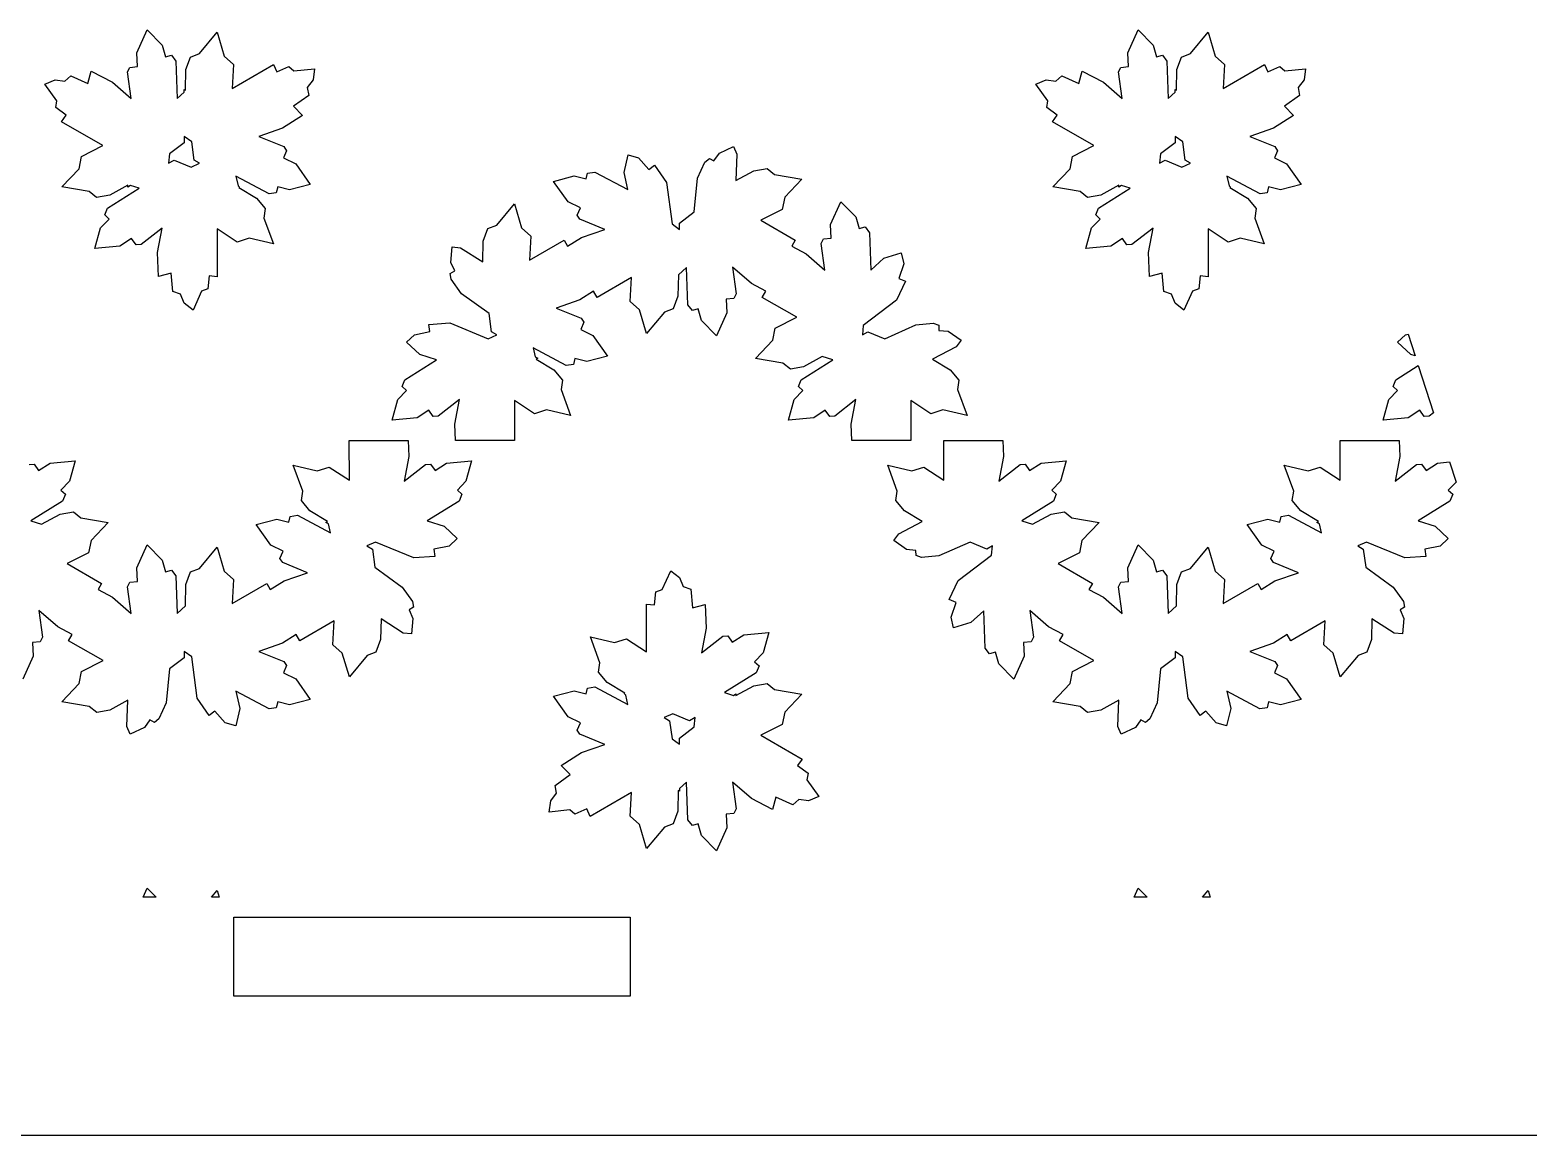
# Model space of a CAD drawing. Header units: metres. Extents: x 20 to 1108, y 20 to 251.
# Drawn here: x 231 to 306.6, y 20 to 75.8 of the extents above; entities that cross this region are included whole.
import ezdxf

# ---------------------------------------------------------------- set-up
doc = ezdxf.new("R2010")
doc.units = ezdxf.units.M

msp = doc.modelspace()

# ---------------------------------------------------------------- linework, layer by layer
for p, q in [((236.419, 74.6016), (236.947, 75.7568)), ((236.947, 75.7568), (237.701, 74.9893)), ((239.579, 74.5674), (240.475, 75.6406)), ((240.475, 75.6406), (240.832, 74.4375)), ((286.419, 74.6016), (286.947, 75.7568)), ((286.947, 75.7568), (287.701, 74.9893)), ((289.579, 74.5674), (290.475, 75.6406)), ((290.475, 75.6406), (290.832, 74.4375)), ((237.701, 74.9893), (237.874, 74.3936)), ((287.701, 74.9893), (287.874, 74.3936)), ((236.46, 73.9082), (236.419, 74.6016)), ((237.874, 74.3936), (238.165, 74.4805)), ((238.165, 74.4805), (238.393, 74.1885)), ((238.393, 74.1885), (238.461, 72.3008)), ((238.902, 73.7568), (239.133, 74.3916)), ((239.133, 74.3916), (239.579, 74.5674)), ((240.832, 74.4375), (241.304, 74.0156)), ((286.46, 73.9082), (286.419, 74.6016)), ((287.874, 74.3936), (288.165, 74.4805)), ((288.165, 74.4805), (288.393, 74.1885)), ((288.393, 74.1885), (288.461, 72.3008)), ((288.902, 73.7568), (289.133, 74.3916)), ((289.133, 74.3916), (289.579, 74.5674)), ((290.832, 74.4375), (291.304, 74.0156)), ((232.786, 73.1699), (233.094, 73.4395)), ((233.094, 73.4395), (233.948, 73.0498)), ((233.948, 73.0498), (234.119, 73.6797)), ((234.119, 73.6797), (235.189, 73.123)), ((235.957, 73.6455), (236.066, 73.8691)), ((236.143, 72.2988), (235.957, 73.6455)), ((236.066, 73.8691), (236.46, 73.9082)), ((238.876, 72.7148), (238.902, 73.7568)), ((241.238, 72.8076), (243.323, 74.0186)), ((241.304, 74.0156), (241.238, 72.8076)), ((243.323, 74.0186), (243.493, 73.6426)), ((243.493, 73.6426), (244.091, 73.915)), ((244.091, 73.915), (244.351, 73.6963)), ((244.351, 73.6963), (245.389, 73.8008)), ((245.389, 73.8008), (245.313, 73.2422)), ((282.786, 73.1699), (283.094, 73.4395)), ((283.094, 73.4395), (283.948, 73.0498)), ((283.948, 73.0498), (284.119, 73.6797)), ((284.119, 73.6797), (285.189, 73.123)), ((285.957, 73.6455), (286.066, 73.8691)), ((286.143, 72.2988), (285.957, 73.6455)), ((286.066, 73.8691), (286.46, 73.9082)), ((288.876, 72.7148), (288.902, 73.7568)), ((291.238, 72.8076), (293.323, 74.0186)), ((291.304, 74.0156), (291.238, 72.8076)), ((293.323, 74.0186), (293.493, 73.6426)), ((293.493, 73.6426), (294.091, 73.915)), ((294.091, 73.915), (294.351, 73.6963)), ((294.351, 73.6963), (295.389, 73.8008)), ((295.389, 73.8008), (295.313, 73.2422)), ((231.779, 73.0225), (232.303, 73.2363)), ((232.39, 72.1738), (231.779, 73.0225)), ((232.303, 73.2363), (232.786, 73.1699)), ((235.189, 73.123), (236.143, 72.2988)), ((238.461, 72.3008), (238.81, 72.6191)), ((238.81, 72.6191), (238.81, 72.7539)), ((238.81, 72.7539), (238.876, 72.7148)), ((245.313, 73.2422), (245.014, 72.8545)), ((245.014, 72.8545), (245.093, 72.4541)), ((281.779, 73.0225), (282.303, 73.2363)), ((282.39, 72.1738), (281.779, 73.0225)), ((282.303, 73.2363), (282.786, 73.1699)), ((285.189, 73.123), (286.143, 72.2988)), ((288.461, 72.3008), (288.81, 72.6191)), ((288.81, 72.6191), (288.81, 72.7539)), ((288.81, 72.7539), (288.876, 72.7148)), ((295.313, 73.2422), (295.014, 72.8545)), ((295.014, 72.8545), (295.093, 72.4541)), ((232.33, 71.8438), (232.39, 72.1738)), ((232.864, 71.46), (232.33, 71.8438)), ((245.093, 72.4541), (244.328, 71.9092)), ((244.328, 71.9092), (244.788, 71.4453)), ((282.33, 71.8438), (282.39, 72.1738)), ((282.864, 71.46), (282.33, 71.8438)), ((295.093, 72.4541), (294.328, 71.9092)), ((294.328, 71.9092), (294.788, 71.4453)), ((232.624, 71.125), (232.864, 71.46)), ((234.714, 69.9238), (232.624, 71.125)), ((244.788, 71.4453), (243.768, 70.7949)), ((282.624, 71.125), (282.864, 71.46)), ((284.714, 69.9238), (282.624, 71.125)), ((294.788, 71.4453), (293.768, 70.7949)), ((238.81, 70.3838), (238.809, 70.0645)), ((239.194, 70.1064), (238.81, 70.3838)), ((243.768, 70.7949), (242.579, 70.3857)), ((242.579, 70.3857), (243.837, 69.874)), ((288.81, 70.3838), (288.809, 70.0645)), ((289.194, 70.1064), (288.81, 70.3838)), ((293.768, 70.7949), (292.579, 70.3857)), ((292.579, 70.3857), (293.837, 69.874)), ((233.635, 69.376), (234.714, 69.9238)), ((238.809, 70.0645), (238.074, 69.5029)), ((239.314, 69.1924), (239.194, 70.1064)), ((243.979, 69.666), (243.818, 69.3047)), ((243.837, 69.874), (243.979, 69.666)), ((265.815, 69.5352), (266.528, 69.873)), ((266.528, 69.873), (266.7, 69.4834)), ((283.635, 69.376), (284.714, 69.9238)), ((288.809, 70.0645), (288.074, 69.5029)), ((289.314, 69.1924), (289.194, 70.1064)), ((293.979, 69.666), (293.818, 69.3047)), ((293.837, 69.874), (293.979, 69.666)), ((233.509, 68.7578), (233.635, 69.376)), ((238.074, 69.5029), (238.027, 69.0322)), ((238.027, 69.0322), (238.306, 69.1914)), ((238.306, 69.1914), (239.155, 68.8379)), ((239.155, 68.8379), (239.589, 69.0322)), ((239.589, 69.0322), (239.314, 69.1924)), ((243.818, 69.3047), (244.436, 68.9961)), ((244.436, 68.9961), (245.171, 67.96)), ((261.003, 68.5703), (261.208, 69.457)), ((261.208, 69.457), (261.741, 69.2969)), ((261.741, 69.2969), (262.258, 68.709)), ((262.258, 68.709), (262.548, 68.9326)), ((262.548, 68.9326), (263.151, 68.0557)), ((264.716, 68.2832), (265.084, 69.0938)), ((265.084, 69.0938), (265.31, 69.2764)), ((265.31, 69.2764), (265.542, 69.1553)), ((265.542, 69.1553), (265.815, 69.5352)), ((266.7, 69.4834), (266.643, 68.1553)), ((283.509, 68.7578), (283.635, 69.376)), ((288.074, 69.5029), (288.027, 69.0322)), ((288.027, 69.0322), (288.306, 69.1914)), ((288.306, 69.1914), (289.155, 68.8379)), ((289.155, 68.8379), (289.589, 69.0322)), ((289.589, 69.0322), (289.314, 69.1924)), ((293.818, 69.3047), (294.436, 68.9961)), ((294.436, 68.9961), (295.171, 67.96)), ((232.642, 67.8457), (233.509, 68.7578)), ((243.094, 67.4883), (241.423, 68.376)), ((241.423, 68.376), (241.528, 67.8994)), ((257.446, 68.1182), (258.489, 68.3896)), ((258.182, 67.082), (257.446, 68.1182)), ((258.489, 68.3896), (259.088, 68.2412)), ((259.088, 68.2412), (259.158, 68.5371)), ((259.158, 68.5371), (259.527, 68.5898)), ((259.527, 68.5898), (261.195, 67.7031)), ((261.195, 67.7031), (261.003, 68.5703)), ((263.151, 68.0557), (263.424, 65.9727)), ((264.543, 66.5762), (264.716, 68.2832)), ((266.643, 68.1553), (267.556, 68.6523)), ((267.556, 68.6523), (268.222, 68.7705)), ((268.222, 68.7705), (268.599, 68.4697)), ((268.599, 68.4697), (269.976, 68.2334)), ((269.976, 68.2334), (269.109, 67.3203)), ((282.642, 67.8457), (283.509, 68.7578)), ((293.094, 67.4883), (291.423, 68.376)), ((291.423, 68.376), (291.528, 67.8994)), ((234.019, 67.6104), (232.642, 67.8457)), ((234.395, 67.3096), (234.019, 67.6104)), ((235.062, 67.4268), (234.395, 67.3096)), ((234.941, 66.7715), (236.543, 67.7725)), ((235.975, 67.9229), (235.062, 67.4268)), ((235.971, 67.8291), (235.975, 67.9229)), ((236.097, 67.9131), (235.971, 67.8291)), ((236.543, 67.7725), (236.097, 67.9131)), ((241.528, 67.8994), (241.604, 67.8223)), ((241.604, 67.8223), (241.576, 67.8076)), ((241.576, 67.8076), (242.463, 67.2676)), ((243.459, 67.543), (243.094, 67.4883)), ((243.529, 67.8379), (243.459, 67.543)), ((244.129, 67.6895), (243.529, 67.8379)), ((245.171, 67.96), (244.129, 67.6895)), ((269.109, 67.3203), (268.981, 66.7031)), ((284.019, 67.6104), (282.642, 67.8457)), ((284.395, 67.3096), (284.019, 67.6104)), ((285.062, 67.4268), (284.395, 67.3096)), ((284.941, 66.7715), (286.543, 67.7725)), ((285.975, 67.9229), (285.062, 67.4268)), ((285.971, 67.8291), (285.975, 67.9229)), ((286.097, 67.9131), (285.971, 67.8291)), ((286.543, 67.7725), (286.097, 67.9131)), ((291.528, 67.8994), (291.604, 67.8223)), ((291.604, 67.8223), (291.576, 67.8076)), ((291.576, 67.8076), (292.463, 67.2676)), ((293.459, 67.543), (293.094, 67.4883)), ((293.529, 67.8379), (293.459, 67.543)), ((294.129, 67.6895), (293.529, 67.8379)), ((295.171, 67.96), (294.129, 67.6895)), ((234.803, 66.4248), (234.941, 66.7715)), ((242.463, 67.2676), (242.896, 66.748)), ((242.896, 66.748), (242.826, 66.2686)), ((254.578, 65.9072), (255.474, 66.9805)), ((255.474, 66.9805), (255.832, 65.7783)), ((258.8, 66.7754), (258.182, 67.082)), ((258.638, 66.4131), (258.8, 66.7754)), ((263.809, 66.0146), (264.543, 66.5762)), ((268.981, 66.7031), (267.902, 66.1553)), ((271.418, 65.9404), (271.947, 67.0928)), ((271.947, 67.0928), (272.701, 66.3281)), ((284.803, 66.4248), (284.941, 66.7715)), ((292.463, 67.2676), (292.896, 66.748)), ((292.896, 66.748), (292.826, 66.2686)), ((234.308, 64.7344), (234.593, 65.7686)), ((234.593, 65.7686), (235.024, 66.2178)), ((235.024, 66.2178), (234.803, 66.4248)), ((237.704, 65.7646), (236.633, 64.9307)), ((237.466, 64.5293), (237.704, 65.7646)), ((242.826, 66.2686), (243.31, 64.959)), ((254.132, 65.7314), (254.578, 65.9072)), ((255.832, 65.7783), (256.303, 65.3564)), ((258.78, 66.2051), (258.638, 66.4131)), ((260.036, 65.6943), (258.78, 66.2051)), ((263.424, 65.9727), (263.809, 65.6943)), ((263.809, 65.6943), (263.809, 66.0146)), ((267.902, 66.1553), (269.645, 65.1543)), ((271.459, 65.248), (271.418, 65.9404)), ((272.701, 66.3281), (272.874, 65.7334)), ((272.874, 65.7334), (273.165, 65.8203)), ((273.165, 65.8203), (273.394, 65.5273)), ((284.308, 64.7344), (284.593, 65.7686)), ((284.593, 65.7686), (285.024, 66.2178)), ((285.024, 66.2178), (284.803, 66.4248)), ((287.704, 65.7646), (286.633, 64.9307)), ((287.466, 64.5293), (287.704, 65.7646)), ((292.826, 66.2686), (293.31, 64.959)), ((236.15, 65.2354), (235.571, 64.8535)), ((236.38, 64.9131), (236.15, 65.2354)), ((241.486, 65.0566), (240.474, 65.7158)), ((240.474, 65.7158), (240.48, 63.3047)), ((242.091, 65.2529), (241.486, 65.0566)), ((243.31, 64.959), (242.091, 65.2529)), ((253.875, 64.0566), (253.902, 65.0967)), ((253.902, 65.0967), (254.132, 65.7314)), ((256.303, 65.3564), (256.237, 64.1475)), ((256.237, 64.1475), (257.976, 65.1562)), ((257.976, 65.1562), (258.156, 64.8428)), ((258.156, 64.8428), (258.85, 65.2842)), ((258.85, 65.2842), (260.036, 65.6943)), ((269.645, 65.1543), (269.463, 64.8398)), ((270.957, 64.9854), (271.068, 65.21)), ((271.068, 65.21), (271.459, 65.248)), ((273.394, 65.5273), (273.461, 63.6406)), ((286.15, 65.2354), (285.571, 64.8535)), ((286.38, 64.9131), (286.15, 65.2354)), ((291.486, 65.0566), (290.474, 65.7158)), ((290.474, 65.7158), (290.48, 63.3047)), ((292.091, 65.2529), (291.486, 65.0566)), ((293.31, 64.959), (292.091, 65.2529)), ((235.571, 64.8535), (234.308, 64.7344)), ((236.633, 64.9307), (236.38, 64.9131)), ((237.52, 63.3232), (237.466, 64.5293)), ((252.267, 64.0293), (252.332, 64.8154)), ((252.332, 64.8154), (252.751, 64.7705)), ((252.751, 64.7705), (253.875, 64.0566)), ((269.463, 64.8398), (270.19, 64.4629)), ((270.19, 64.4629), (271.142, 63.6387)), ((271.142, 63.6387), (270.957, 64.9854)), ((274.117, 64.2412), (274.985, 64.5068)), ((274.985, 64.5068), (275.114, 63.9639)), ((285.571, 64.8535), (284.308, 64.7344)), ((286.633, 64.9307), (286.38, 64.9131)), ((287.52, 63.3232), (287.466, 64.5293)), ((252.238, 63.4619), (252.459, 63.6035)), ((252.459, 63.6035), (252.267, 64.0293)), ((264.156, 63.7783), (263.744, 63.4004)), ((264.225, 61.8906), (264.156, 63.7783)), ((267.427, 62.958), (266.477, 63.7812)), ((266.477, 63.7812), (266.661, 62.4355)), ((273.461, 63.6406), (274.117, 64.2412)), ((275.114, 63.9639), (274.863, 63.2217)), ((238.152, 63.4902), (237.52, 63.3232)), ((238.238, 62.5547), (238.152, 63.4902)), ((240.07, 63.3477), (240.003, 62.6914)), ((240.48, 63.3047), (240.07, 63.3477)), ((252.281, 63.1807), (252.238, 63.4619)), ((252.803, 62.4502), (252.281, 63.1807)), ((261.379, 63.2725), (259.641, 62.2637)), ((261.314, 62.0625), (261.379, 63.2725)), ((263.744, 63.4004), (263.718, 62.3223)), ((268.154, 62.5781), (267.427, 62.958)), ((275.203, 63.082), (274.747, 62.125)), ((274.863, 63.2217), (275.203, 63.082)), ((288.152, 63.4902), (287.52, 63.3232)), ((288.238, 62.5547), (288.152, 63.4902)), ((290.07, 63.3477), (290.003, 62.6914)), ((290.48, 63.3047), (290.07, 63.3477)), ((238.627, 62.4229), (238.238, 62.5547)), ((238.812, 61.9717), (238.627, 62.4229)), ((239.686, 62.5791), (239.257, 61.625)), ((240.003, 62.6914), (239.686, 62.5791)), ((254.192, 61.4463), (252.803, 62.4502)), ((258.77, 62.1348), (257.578, 61.7256)), ((259.46, 62.5771), (258.77, 62.1348)), ((259.641, 62.2637), (259.46, 62.5771)), ((261.784, 61.6396), (261.314, 62.0625)), ((263.718, 62.3223), (263.485, 61.6875)), ((266.552, 62.21), (266.157, 62.1709)), ((266.157, 62.1709), (266.199, 61.4785)), ((266.661, 62.4355), (266.552, 62.21)), ((267.974, 62.2656), (268.154, 62.5781)), ((269.716, 61.2646), (267.974, 62.2656)), ((274.747, 62.125), (273.074, 60.8418)), ((288.627, 62.4229), (288.238, 62.5547)), ((288.812, 61.9717), (288.627, 62.4229)), ((289.686, 62.5791), (289.257, 61.625)), ((290.003, 62.6914), (289.686, 62.5791)), ((239.257, 61.625), (238.812, 61.9717)), ((254.313, 60.5322), (254.192, 61.4463)), ((257.578, 61.7256), (258.837, 61.2139)), ((262.143, 60.4385), (261.784, 61.6396)), ((263.038, 61.5117), (262.143, 60.4385)), ((263.485, 61.6875), (263.038, 61.5117)), ((264.451, 61.5986), (264.225, 61.8906)), ((264.743, 61.6846), (264.451, 61.5986)), ((264.916, 61.0908), (264.743, 61.6846)), ((266.199, 61.4785), (265.67, 60.3252)), ((268.637, 60.7158), (269.716, 61.2646)), ((289.257, 61.625), (288.812, 61.9717)), ((250.437, 60.3809), (251.203, 60.5361)), ((251.155, 60.8984), (252.217, 60.9824)), ((251.203, 60.5361), (251.155, 60.8984)), ((252.217, 60.9824), (254.154, 60.1777)), ((254.588, 60.3721), (254.313, 60.5322)), ((258.979, 61.0059), (258.817, 60.6445)), ((258.817, 60.6445), (259.435, 60.3369)), ((258.837, 61.2139), (258.979, 61.0059)), ((265.67, 60.3252), (264.916, 61.0908)), ((268.508, 60.0986), (268.637, 60.7158)), ((273.074, 60.8418), (273.028, 60.3701)), ((273.028, 60.3701), (273.305, 60.5312)), ((273.305, 60.5312), (274.155, 60.1777)), ((274.155, 60.1777), (275.731, 60.8809)), ((275.731, 60.8809), (276.609, 60.9648)), ((276.609, 60.9648), (276.879, 60.8623)), ((276.879, 60.8623), (276.892, 60.6006)), ((276.892, 60.6006), (277.36, 60.5547)), ((277.36, 60.5547), (278.006, 60.1045)), ((250.03, 60), (250.437, 60.3809)), ((250.695, 59.3799), (250.03, 60)), ((254.154, 60.1777), (254.588, 60.3721)), ((258.091, 58.8281), (256.423, 59.7158)), ((256.423, 59.7158), (256.524, 59.2568)), ((259.435, 60.3369), (260.17, 59.2998)), ((267.642, 59.1865), (268.508, 60.0986)), ((277.755, 59.7617), (276.575, 59.1475)), ((278.006, 60.1045), (277.755, 59.7617)), ((300.03, 60), (300.437, 60.3809)), ((300.695, 59.3799), (300.03, 60)), ((300.437, 60.3809), (300.563, 60.4062)), ((300.563, 60.4062), (300.919, 59.3086)), ((249.941, 58.1113), (251.542, 59.1113)), ((251.542, 59.1113), (250.695, 59.3799)), ((256.524, 59.2568), (256.655, 59.1904)), ((256.655, 59.1904), (256.574, 59.1475)), ((256.574, 59.1475), (257.463, 58.6074)), ((258.529, 59.1768), (258.458, 58.8818)), ((259.127, 59.0293), (258.529, 59.1768)), ((260.17, 59.2998), (259.127, 59.0293)), ((269.02, 58.9492), (267.642, 59.1865)), ((269.941, 58.1113), (271.543, 59.1104)), ((271.006, 59.2803), (270.063, 58.7666)), ((271.543, 59.1104), (271.006, 59.2803)), ((276.575, 59.1475), (277.463, 58.6074)), ((300.919, 59.3086), (300.695, 59.3799)), ((257.463, 58.6074), (257.896, 58.0879)), ((258.458, 58.8818), (258.091, 58.8281)), ((269.397, 58.6494), (269.02, 58.9492)), ((270.063, 58.7666), (269.397, 58.6494)), ((277.463, 58.6074), (277.896, 58.0879)), ((299.941, 58.1113), (301.077, 58.8213)), ((301.077, 58.8213), (301.851, 56.4414)), ((249.593, 57.1084), (250.024, 57.5576)), ((249.804, 57.7646), (249.941, 58.1113)), ((250.024, 57.5576), (249.804, 57.7646)), ((257.896, 58.0879), (257.825, 57.6084)), ((257.825, 57.6084), (258.31, 56.2998)), ((269.593, 57.1084), (270.024, 57.5576)), ((269.803, 57.7646), (269.941, 58.1113)), ((270.024, 57.5576), (269.803, 57.7646)), ((277.896, 58.0879), (277.826, 57.6084)), ((277.826, 57.6084), (278.31, 56.2998)), ((299.593, 57.1084), (300.024, 57.5576)), ((299.804, 57.7646), (299.941, 58.1113)), ((300.024, 57.5576), (299.804, 57.7646)), ((249.308, 56.0742), (249.593, 57.1084)), ((252.703, 57.1045), (251.632, 56.2705)), ((252.465, 55.8691), (252.703, 57.1045)), ((256.487, 56.3965), (255.473, 57.0557)), ((255.473, 57.0557), (255.478, 55.0479)), ((269.307, 56.0742), (269.593, 57.1084)), ((272.704, 57.1055), (271.633, 56.2705)), ((272.466, 55.8691), (272.704, 57.1055)), ((276.487, 56.3965), (275.474, 57.0557)), ((275.474, 57.0557), (275.479, 55.0479)), ((299.308, 56.0742), (299.593, 57.1084)), ((250.571, 56.1934), (249.308, 56.0742)), ((251.151, 56.5742), (250.571, 56.1934)), ((251.38, 56.2529), (251.151, 56.5742)), ((251.632, 56.2705), (251.38, 56.2529)), ((257.091, 56.5918), (256.487, 56.3965)), ((258.31, 56.2998), (257.091, 56.5918)), ((270.572, 56.1934), (269.307, 56.0742)), ((271.15, 56.5752), (270.572, 56.1934)), ((271.381, 56.2529), (271.15, 56.5752)), ((271.633, 56.2705), (271.381, 56.2529)), ((277.092, 56.5918), (276.487, 56.3965)), ((278.31, 56.2998), (277.092, 56.5918)), ((300.571, 56.1934), (299.308, 56.0742)), ((301.15, 56.5742), (300.571, 56.1934)), ((301.38, 56.2529), (301.15, 56.5742)), ((301.632, 56.2705), (301.38, 56.2529)), ((301.851, 56.4414), (301.632, 56.2705)), ((252.502, 55.0479), (252.465, 55.8691)), ((272.502, 55.0479), (272.466, 55.8691)), ((247.145, 53.041), (247.14, 55.0498)), ((247.14, 55.0498), (250.115, 55.0498)), ((250.115, 55.0498), (250.153, 54.2275)), ((255.478, 55.0479), (252.502, 55.0479)), ((275.479, 55.0479), (272.502, 55.0479)), ((277.144, 53.041), (277.139, 55.0498)), ((277.139, 55.0498), (280.115, 55.0498)), ((280.115, 55.0498), (280.152, 54.2275)), ((297.145, 53.041), (297.14, 55.0498)), ((297.14, 55.0498), (300.115, 55.0498)), ((300.115, 55.0498), (300.153, 54.2275)), ((230.985, 53.8262), (231.237, 53.8447)), ((231.237, 53.8447), (231.468, 53.5225)), ((231.468, 53.5225), (232.045, 53.9043)), ((232.045, 53.9043), (233.311, 54.0234)), ((233.311, 54.0234), (233.025, 52.9883)), ((244.792, 52.4893), (244.308, 53.7979)), ((244.308, 53.7979), (245.527, 53.5049)), ((245.527, 53.5049), (246.131, 53.7002)), ((246.131, 53.7002), (247.145, 53.041)), ((250.153, 54.2275), (249.914, 52.9922)), ((249.914, 52.9922), (250.986, 53.8262)), ((250.986, 53.8262), (251.238, 53.8447)), ((251.238, 53.8447), (251.467, 53.5225)), ((251.467, 53.5225), (252.046, 53.9043)), ((252.046, 53.9043), (253.31, 54.0234)), ((253.31, 54.0234), (253.025, 52.9883)), ((274.791, 52.4893), (274.308, 53.7979)), ((274.308, 53.7979), (275.526, 53.5049)), ((275.526, 53.5049), (276.131, 53.7002)), ((276.131, 53.7002), (277.144, 53.041)), ((280.152, 54.2275), (279.913, 52.9922)), ((279.913, 52.9922), (280.985, 53.8262)), ((280.985, 53.8262), (281.237, 53.8447)), ((281.237, 53.8447), (281.468, 53.5225)), ((281.468, 53.5225), (282.045, 53.9043)), ((282.045, 53.9043), (283.311, 54.0234)), ((283.311, 54.0234), (283.025, 52.9883)), ((294.792, 52.4893), (294.308, 53.7979)), ((294.308, 53.7979), (295.527, 53.5049)), ((295.527, 53.5049), (296.131, 53.7002)), ((296.131, 53.7002), (297.145, 53.041)), ((300.153, 54.2275), (299.914, 52.9922)), ((299.914, 52.9922), (300.986, 53.8262)), ((300.986, 53.8262), (301.238, 53.8447)), ((301.238, 53.8447), (301.468, 53.5225)), ((301.468, 53.5225), (302.046, 53.9043)), ((302.046, 53.9043), (302.656, 53.9619)), ((302.656, 53.9619), (302.986, 52.9482)), ((233.025, 52.9883), (232.594, 52.5391)), ((253.025, 52.9883), (252.594, 52.5391)), ((283.025, 52.9883), (282.594, 52.5391)), ((302.986, 52.9482), (302.594, 52.5391)), ((232.594, 52.5391), (232.815, 52.333)), ((232.815, 52.333), (232.677, 51.9863)), ((244.722, 52.0088), (244.792, 52.4893)), ((252.594, 52.5391), (252.814, 52.333)), ((252.814, 52.333), (252.677, 51.9863)), ((274.722, 52.0088), (274.791, 52.4893)), ((282.594, 52.5391), (282.815, 52.333)), ((282.815, 52.333), (282.677, 51.9863)), ((294.722, 52.0088), (294.792, 52.4893)), ((302.594, 52.5391), (302.814, 52.333)), ((302.814, 52.333), (302.677, 51.9863)), ((232.677, 51.9863), (231.074, 50.9863)), ((232.555, 51.3311), (233.221, 51.4482)), ((233.221, 51.4482), (233.598, 51.1475)), ((245.154, 51.4902), (244.722, 52.0088)), ((246.043, 50.9492), (245.154, 51.4902)), ((252.677, 51.9863), (251.075, 50.9863)), ((275.154, 51.4902), (274.722, 52.0088)), ((276.042, 50.9502), (275.154, 51.4902)), ((282.677, 51.9863), (281.074, 50.9863)), ((282.555, 51.3311), (283.221, 51.4482)), ((283.221, 51.4482), (283.598, 51.1475)), ((295.154, 51.4902), (294.722, 52.0088)), ((296.043, 50.9492), (295.154, 51.4902)), ((302.677, 51.9863), (301.075, 50.9863)), ((231.074, 50.9863), (231.612, 50.8164)), ((231.612, 50.8164), (232.555, 51.3311)), ((233.598, 51.1475), (234.976, 50.9111)), ((234.976, 50.9111), (234.11, 49.999)), ((242.447, 50.7979), (243.49, 51.0684)), ((243.183, 49.7607), (242.447, 50.7979)), ((243.49, 51.0684), (244.089, 50.9199)), ((244.089, 50.9199), (244.159, 51.2158)), ((244.159, 51.2158), (244.527, 51.2695)), ((244.527, 51.2695), (246.195, 50.3818)), ((245.962, 50.9062), (246.043, 50.9492)), ((246.094, 50.8398), (245.962, 50.9062)), ((246.195, 50.3818), (246.094, 50.8398)), ((251.075, 50.9863), (251.923, 50.7178)), ((251.923, 50.7178), (252.587, 50.0977)), ((274.863, 50.3359), (276.042, 50.9502)), ((281.074, 50.9863), (281.612, 50.8164)), ((281.612, 50.8164), (282.555, 51.3311)), ((283.598, 51.1475), (284.976, 50.9111)), ((284.976, 50.9111), (284.11, 49.999)), ((292.447, 50.7979), (293.49, 51.0684)), ((293.183, 49.7607), (292.447, 50.7979)), ((293.49, 51.0684), (294.089, 50.9199)), ((294.089, 50.9199), (294.159, 51.2158)), ((294.159, 51.2158), (294.527, 51.2695)), ((294.527, 51.2695), (296.195, 50.3818)), ((295.962, 50.9062), (296.043, 50.9492)), ((296.094, 50.8398), (295.962, 50.9062)), ((296.195, 50.3818), (296.094, 50.8398)), ((301.075, 50.9863), (301.923, 50.7178)), ((301.923, 50.7178), (302.587, 50.0977)), ((234.11, 49.999), (233.981, 49.3818)), ((248.463, 49.9189), (248.029, 49.7256)), ((250.401, 49.1152), (248.463, 49.9189)), ((252.587, 50.0977), (252.181, 49.7168)), ((274.612, 49.9932), (274.863, 50.3359)), ((275.258, 49.543), (274.612, 49.9932)), ((278.462, 49.9189), (276.887, 49.2168)), ((279.313, 49.5664), (278.462, 49.9189)), ((284.11, 49.999), (283.981, 49.3818)), ((298.463, 49.9189), (298.029, 49.7256)), ((300.4, 49.1152), (298.463, 49.9189)), ((302.587, 50.0977), (302.181, 49.7168)), ((233.981, 49.3818), (232.902, 48.833)), ((236.418, 48.6182), (236.947, 49.7725)), ((236.947, 49.7725), (237.701, 49.0068)), ((239.579, 48.5859), (240.475, 49.6592)), ((240.475, 49.6592), (240.833, 48.458)), ((243.801, 49.4531), (243.183, 49.7607)), ((243.639, 49.0918), (243.801, 49.4531)), ((248.029, 49.7256), (248.305, 49.5654)), ((248.305, 49.5654), (248.426, 48.6504)), ((251.462, 49.1982), (250.401, 49.1152)), ((252.181, 49.7168), (251.414, 49.5615)), ((251.414, 49.5615), (251.462, 49.1982)), ((275.726, 49.4971), (275.258, 49.543)), ((275.738, 49.2354), (275.726, 49.4971)), ((276.009, 49.1328), (275.738, 49.2354)), ((276.887, 49.2168), (276.009, 49.1328)), ((277.87, 47.9727), (279.543, 49.2559)), ((279.59, 49.7275), (279.313, 49.5664)), ((279.543, 49.2559), (279.59, 49.7275)), ((283.981, 49.3818), (282.902, 48.833)), ((286.418, 48.6182), (286.947, 49.7725)), ((286.947, 49.7725), (287.701, 49.0068)), ((289.579, 48.5859), (290.475, 49.6592)), ((290.475, 49.6592), (290.833, 48.458)), ((293.801, 49.4531), (293.183, 49.7607)), ((293.639, 49.0918), (293.801, 49.4531)), ((298.029, 49.7256), (298.305, 49.5654)), ((298.305, 49.5654), (298.426, 48.6504)), ((301.462, 49.1982), (300.4, 49.1152)), ((302.181, 49.7168), (301.414, 49.5615)), ((301.414, 49.5615), (301.462, 49.1982)), ((232.902, 48.833), (234.644, 47.832)), ((236.46, 47.9268), (236.418, 48.6182)), ((237.701, 49.0068), (237.874, 48.4131)), ((237.874, 48.4131), (238.166, 48.499)), ((238.166, 48.499), (238.393, 48.207)), ((238.9, 47.7744), (239.133, 48.4092)), ((239.133, 48.4092), (239.579, 48.5859)), ((240.833, 48.458), (241.304, 48.0352)), ((243.78, 48.8838), (243.639, 49.0918)), ((245.039, 48.3721), (243.78, 48.8838)), ((248.426, 48.6504), (249.815, 47.6475)), ((262.932, 47.5186), (263.361, 48.4717)), ((263.361, 48.4717), (263.806, 48.126)), ((282.902, 48.833), (284.644, 47.832)), ((286.46, 47.9268), (286.418, 48.6182)), ((287.701, 49.0068), (287.874, 48.4131)), ((287.874, 48.4131), (288.166, 48.499)), ((288.166, 48.499), (288.393, 48.207)), ((288.9, 47.7744), (289.133, 48.4092)), ((289.133, 48.4092), (289.579, 48.5859)), ((290.833, 48.458), (291.304, 48.0352)), ((293.78, 48.8838), (293.639, 49.0918)), ((295.039, 48.3721), (293.78, 48.8838)), ((298.426, 48.6504), (299.815, 47.6475)), ((234.644, 47.832), (234.464, 47.5195)), ((235.956, 47.6621), (236.066, 47.8877)), ((236.141, 46.3164), (235.956, 47.6621)), ((236.066, 47.8877), (236.46, 47.9268)), ((238.393, 48.207), (238.461, 46.3193)), ((238.873, 46.6973), (238.9, 47.7744)), ((241.304, 48.0352), (241.238, 46.8252)), ((241.238, 46.8252), (242.977, 47.834)), ((242.977, 47.834), (243.157, 47.5195)), ((243.157, 47.5195), (243.848, 47.9629)), ((243.848, 47.9629), (245.039, 48.3721)), ((249.815, 47.6475), (250.336, 46.916)), ((263.806, 48.126), (263.99, 47.6738)), ((263.99, 47.6738), (264.379, 47.543)), ((277.414, 47.0156), (277.87, 47.9727)), ((284.644, 47.832), (284.464, 47.5195)), ((285.956, 47.6621), (286.066, 47.8877)), ((286.141, 46.3164), (285.956, 47.6621)), ((286.066, 47.8877), (286.46, 47.9268)), ((288.393, 48.207), (288.461, 46.3193)), ((288.873, 46.6973), (288.9, 47.7744)), ((291.304, 48.0352), (291.238, 46.8252)), ((291.238, 46.8252), (292.977, 47.834)), ((292.977, 47.834), (293.157, 47.5195)), ((293.157, 47.5195), (293.848, 47.9629)), ((293.848, 47.9629), (295.039, 48.3721)), ((299.815, 47.6475), (300.336, 46.916)), ((234.464, 47.5195), (235.191, 47.1396)), ((235.191, 47.1396), (236.141, 46.3164)), ((250.336, 46.916), (250.38, 46.6357)), ((262.548, 46.749), (262.614, 47.4053)), ((262.614, 47.4053), (262.932, 47.5186)), ((264.379, 47.543), (264.466, 46.6074)), ((277.754, 46.876), (277.414, 47.0156)), ((277.503, 46.1328), (277.754, 46.876)), ((284.464, 47.5195), (285.191, 47.1396)), ((285.191, 47.1396), (286.141, 46.3164)), ((300.336, 46.916), (300.38, 46.6357)), ((232.428, 45.6338), (231.476, 46.459)), ((231.476, 46.459), (231.66, 45.1123)), ((238.461, 46.3193), (238.873, 46.6973)), ((250.38, 46.6357), (250.158, 46.4941)), ((250.158, 46.4941), (250.351, 46.0684)), ((262.144, 44.3809), (262.138, 46.793)), ((262.138, 46.793), (262.548, 46.749)), ((264.466, 46.6074), (265.098, 46.7734)), ((265.098, 46.7734), (265.152, 45.5674)), ((277.633, 45.5908), (277.503, 46.1328)), ((279.156, 46.4561), (278.5, 45.8564)), ((279.224, 44.5693), (279.156, 46.4561)), ((282.428, 45.6338), (281.476, 46.459)), ((281.476, 46.459), (281.66, 45.1123)), ((288.461, 46.3193), (288.873, 46.6973)), ((300.38, 46.6357), (300.158, 46.4941)), ((300.158, 46.4941), (300.351, 46.0684)), ((233.154, 45.2568), (232.428, 45.6338)), ((246.381, 45.9502), (244.642, 44.9414)), ((246.315, 44.7412), (246.381, 45.9502)), ((248.742, 46.041), (248.716, 45.001)), ((249.866, 45.3262), (248.742, 46.041)), ((250.351, 46.0684), (250.285, 45.2822)), ((265.152, 45.5674), (264.913, 44.332)), ((267.046, 45.2432), (268.31, 45.3633)), ((268.31, 45.3633), (268.025, 44.3281)), ((278.5, 45.8564), (277.633, 45.5908)), ((283.154, 45.2568), (282.428, 45.6338)), ((296.381, 45.9502), (294.642, 44.9414)), ((296.315, 44.7412), (296.381, 45.9502)), ((298.742, 46.041), (298.716, 45.001)), ((299.866, 45.3262), (298.742, 46.041)), ((300.351, 46.0684), (300.285, 45.2822)), ((231.55, 44.8877), (231.158, 44.8486)), ((231.158, 44.8486), (231.199, 44.1572)), ((231.66, 45.1123), (231.55, 44.8877)), ((232.973, 44.9424), (233.154, 45.2568)), ((234.716, 43.9414), (232.973, 44.9424)), ((243.768, 44.8135), (242.581, 44.4023)), ((244.461, 45.2549), (243.768, 44.8135)), ((244.642, 44.9414), (244.461, 45.2549)), ((246.785, 44.3184), (246.315, 44.7412)), ((248.716, 45.001), (248.486, 44.3662)), ((250.285, 45.2822), (249.866, 45.3262)), ((259.791, 43.8291), (259.308, 45.1377)), ((259.308, 45.1377), (260.527, 44.8447)), ((260.527, 44.8447), (261.132, 45.04)), ((261.132, 45.04), (262.144, 44.3809)), ((264.913, 44.332), (265.985, 45.166)), ((265.985, 45.166), (266.238, 45.1836)), ((266.238, 45.1836), (266.468, 44.8623)), ((266.468, 44.8623), (267.046, 45.2432)), ((281.55, 44.8877), (281.158, 44.8486)), ((281.158, 44.8486), (281.199, 44.1572)), ((281.66, 45.1123), (281.55, 44.8877)), ((282.973, 44.9424), (283.154, 45.2568)), ((284.716, 43.9414), (282.973, 44.9424)), ((293.768, 44.8135), (292.581, 44.4023)), ((294.461, 45.2549), (293.768, 44.8135)), ((294.642, 44.9414), (294.461, 45.2549)), ((296.785, 44.3184), (296.315, 44.7412)), ((298.716, 45.001), (298.486, 44.3662)), ((300.285, 45.2822), (299.866, 45.3262)), ((231.199, 44.1572), (230.67, 43.0039)), ((233.637, 43.3936), (234.716, 43.9414)), ((238.809, 44.083), (238.074, 43.5215)), ((239.194, 44.125), (238.809, 44.4023)), ((238.809, 44.4023), (238.809, 44.083)), ((239.467, 42.041), (239.194, 44.125)), ((242.581, 44.4023), (243.837, 43.8926)), ((243.837, 43.8926), (243.98, 43.6836)), ((247.144, 43.1172), (246.785, 44.3184)), ((248.039, 44.1895), (247.144, 43.1172)), ((248.486, 44.3662), (248.039, 44.1895)), ((268.025, 44.3281), (267.594, 43.8789)), ((267.594, 43.8789), (267.815, 43.6729)), ((279.452, 44.2773), (279.224, 44.5693)), ((279.743, 44.3633), (279.452, 44.2773)), ((279.916, 43.7695), (279.743, 44.3633)), ((281.199, 44.1572), (280.67, 43.0039)), ((283.637, 43.3936), (284.716, 43.9414)), ((288.809, 44.083), (288.074, 43.5215)), ((289.194, 44.125), (288.809, 44.4023)), ((288.809, 44.4023), (288.809, 44.083)), ((289.467, 42.041), (289.194, 44.125)), ((292.581, 44.4023), (293.837, 43.8926)), ((293.837, 43.8926), (293.979, 43.6836)), ((297.144, 43.1172), (296.785, 44.3184)), ((298.039, 44.1895), (297.144, 43.1172)), ((298.486, 44.3662), (298.039, 44.1895)), ((233.509, 42.7764), (233.637, 43.3936)), ((238.074, 43.5215), (237.902, 41.8145)), ((243.98, 43.6836), (243.818, 43.3223)), ((243.818, 43.3223), (244.436, 43.0146)), ((259.722, 43.3486), (259.791, 43.8291)), ((260.154, 42.8301), (259.722, 43.3486)), ((267.677, 43.3262), (266.074, 42.3252)), ((267.815, 43.6729), (267.677, 43.3262)), ((280.67, 43.0039), (279.916, 43.7695)), ((283.509, 42.7764), (283.637, 43.3936)), ((288.074, 43.5215), (287.902, 41.8145)), ((293.979, 43.6836), (293.818, 43.3223)), ((293.818, 43.3223), (294.436, 43.0146)), ((232.642, 41.8633), (233.509, 42.7764)), ((243.091, 41.5068), (241.423, 42.3936)), ((241.423, 42.3936), (241.614, 41.5273)), ((244.436, 43.0146), (245.171, 41.9785)), ((257.446, 42.1377), (258.488, 42.4082)), ((258.488, 42.4082), (259.088, 42.2598)), ((259.088, 42.2598), (259.158, 42.5547)), ((259.158, 42.5547), (259.524, 42.6094)), ((259.524, 42.6094), (261.195, 41.7217)), ((261.041, 42.2891), (260.154, 42.8301)), ((266.643, 42.1748), (267.556, 42.6709)), ((267.556, 42.6709), (268.223, 42.7881)), ((268.223, 42.7881), (268.599, 42.4873)), ((268.599, 42.4873), (269.976, 42.252)), ((282.642, 41.8633), (283.509, 42.7764)), ((293.091, 41.5068), (291.423, 42.3936)), ((291.423, 42.3936), (291.614, 41.5273)), ((294.436, 43.0146), (295.171, 41.9785)), ((234.019, 41.6279), (232.642, 41.8633)), ((234.396, 41.3271), (234.019, 41.6279)), ((235.975, 41.9424), (235.062, 41.4443)), ((235.917, 40.6143), (235.975, 41.9424)), ((237.902, 41.8145), (237.533, 41.0039)), ((240.07, 41.165), (239.467, 42.041)), ((243.529, 41.8555), (243.459, 41.5605)), ((244.128, 41.708), (243.529, 41.8555)), ((245.171, 41.9785), (244.128, 41.708)), ((258.182, 41.1016), (257.446, 42.1377)), ((261.014, 42.2744), (261.041, 42.2891)), ((261.09, 42.1973), (261.014, 42.2744)), ((261.195, 41.7217), (261.09, 42.1973)), ((266.074, 42.3252), (266.521, 42.1846)), ((266.521, 42.1846), (266.647, 42.2686)), ((266.647, 42.2686), (266.643, 42.1748)), ((269.976, 42.252), (269.109, 41.3398)), ((284.019, 41.6279), (282.642, 41.8633)), ((284.396, 41.3271), (284.019, 41.6279)), ((285.975, 41.9424), (285.062, 41.4443)), ((285.917, 40.6143), (285.975, 41.9424)), ((287.902, 41.8145), (287.533, 41.0039)), ((290.07, 41.165), (289.467, 42.041)), ((293.529, 41.8555), (293.459, 41.5605)), ((294.128, 41.708), (293.529, 41.8555)), ((295.171, 41.9785), (294.128, 41.708)), ((235.062, 41.4443), (234.396, 41.3271)), ((237.075, 40.9424), (236.803, 40.5615)), ((237.308, 40.8203), (237.075, 40.9424)), ((237.533, 41.0039), (237.308, 40.8203)), ((240.36, 41.3887), (240.07, 41.165)), ((240.876, 40.8008), (240.36, 41.3887)), ((241.614, 41.5273), (241.409, 40.6406)), ((243.459, 41.5605), (243.091, 41.5068)), ((258.8, 40.793), (258.182, 41.1016)), ((263.462, 41.2598), (263.029, 41.0645)), ((263.029, 41.0645), (263.304, 40.9053)), ((263.304, 40.9053), (263.424, 39.9902)), ((264.312, 40.9062), (263.462, 41.2598)), ((264.591, 41.0645), (264.312, 40.9062)), ((264.543, 40.5938), (264.591, 41.0645)), ((269.109, 41.3398), (268.983, 40.7217)), ((285.062, 41.4443), (284.396, 41.3271)), ((287.075, 40.9424), (286.803, 40.5615)), ((287.308, 40.8203), (287.075, 40.9424)), ((287.533, 41.0039), (287.308, 40.8203)), ((290.36, 41.3887), (290.07, 41.165)), ((290.876, 40.8008), (290.36, 41.3887)), ((291.614, 41.5273), (291.409, 40.6406)), ((293.459, 41.5605), (293.091, 41.5068)), ((236.09, 40.2246), (235.917, 40.6143)), ((236.803, 40.5615), (236.09, 40.2246)), ((241.409, 40.6406), (240.876, 40.8008)), ((258.639, 40.4316), (258.8, 40.793)), ((258.78, 40.2236), (258.639, 40.4316)), ((260.038, 39.7119), (258.78, 40.2236)), ((263.809, 40.0322), (264.543, 40.5938)), ((268.983, 40.7217), (267.904, 40.1738)), ((267.904, 40.1738), (269.993, 38.9717)), ((286.09, 40.2246), (285.917, 40.6143)), ((286.803, 40.5615), (286.09, 40.2246)), ((291.409, 40.6406), (290.876, 40.8008)), ((258.85, 39.3027), (260.038, 39.7119)), ((263.424, 39.9902), (263.808, 39.7139)), ((263.808, 39.7139), (263.809, 40.0322)), ((257.829, 38.6514), (258.85, 39.3027)), ((258.289, 38.1875), (257.829, 38.6514)), ((269.993, 38.9717), (269.753, 38.6377)), ((269.753, 38.6377), (270.287, 38.2539)), ((257.525, 37.6426), (258.289, 38.1875)), ((264.156, 37.7969), (263.808, 37.4785)), ((264.225, 35.9092), (264.156, 37.7969)), ((267.429, 36.9736), (266.475, 37.7988)), ((266.475, 37.7988), (266.66, 36.4521)), ((270.287, 38.2539), (270.228, 37.9238)), ((270.228, 37.9238), (270.838, 37.0752)), ((257.305, 36.8555), (257.604, 37.2422)), ((257.604, 37.2422), (257.525, 37.6426)), ((261.379, 37.29), (259.294, 36.0791)), ((261.314, 36.082), (261.379, 37.29)), ((263.741, 37.3818), (263.716, 36.3408)), ((263.808, 37.3428), (263.741, 37.3818)), ((263.808, 37.4785), (263.808, 37.3428)), ((268.669, 37.0479), (268.498, 36.418)), ((269.524, 36.6582), (268.669, 37.0479)), ((270.838, 37.0752), (270.315, 36.8613)), ((257.229, 36.2969), (257.305, 36.8555)), ((258.267, 36.4014), (257.229, 36.2969)), ((258.527, 36.1816), (258.267, 36.4014)), ((259.124, 36.4551), (258.527, 36.1816)), ((259.294, 36.0791), (259.124, 36.4551)), ((263.716, 36.3408), (263.485, 35.7061)), ((266.66, 36.4521), (266.552, 36.2285)), ((268.498, 36.418), (267.429, 36.9736)), ((269.831, 36.9277), (269.524, 36.6582)), ((270.315, 36.8613), (269.831, 36.9277)), ((261.785, 35.6602), (261.314, 36.082)), ((262.143, 34.457), (261.785, 35.6602)), ((263.038, 35.5293), (262.143, 34.457)), ((263.485, 35.7061), (263.038, 35.5293)), ((264.452, 35.6172), (264.225, 35.9092)), ((264.743, 35.7031), (264.452, 35.6172)), ((264.916, 35.1084), (264.743, 35.7031)), ((266.552, 36.2285), (266.157, 36.1895)), ((266.157, 36.1895), (266.198, 35.4961)), ((265.67, 34.3408), (264.916, 35.1084)), ((266.198, 35.4961), (265.67, 34.3408)), ((236.739, 32), (236.947, 32.4551)), ((237.395, 32), (236.739, 32)), ((236.947, 32.4551), (237.395, 32)), ((240.192, 32), (240.475, 32.3389)), ((240.575, 32), (240.192, 32)), ((240.475, 32.3389), (240.575, 32)), ((286.739, 32), (286.947, 32.4551)), ((287.395, 32), (286.739, 32)), ((286.947, 32.4551), (287.395, 32)), ((290.192, 32), (290.475, 32.3389)), ((290.575, 32), (290.192, 32)), ((290.475, 32.3389), (290.575, 32)), ((241.309, 27), (241.309, 31)), ((241.309, 31), (261.309, 31)), ((261.309, 31), (261.309, 27)), ((261.309, 27), (241.309, 27)), ((176.309, 20), (326.309, 20))]:
    msp.add_line(p, q)

doc.saveas('drawing.dxf')
